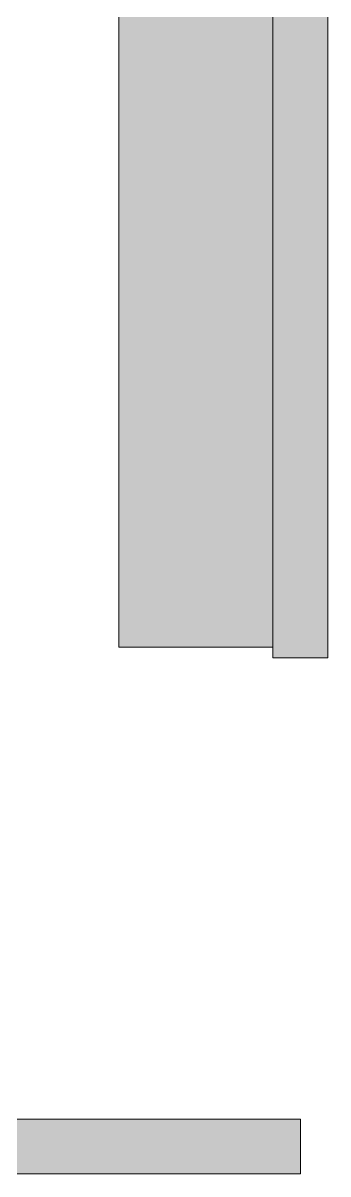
# Model space of a CAD drawing. Header units: inches. Extents: x 20461 to 27285, y -26063 to -19005.
# Drawn here: x 25353.7 to 25381.4, y -22696.3 to -22591.5 of the extents above; entities that cross this region are included whole.
import ezdxf

# ---------------------------------------------------------------- set-up
doc = ezdxf.new("R2010")
doc.units = ezdxf.units.IN
doc.header["$MEASUREMENT"] = 0
doc.layers.add('A-WALL', color=113, linetype='Continuous', lineweight=9)
doc.layers.add('I-FURN', color=30, linetype='Continuous', lineweight=9)

# ---------------------------------------------------------------- blocks, each defined once
blk = doc.blocks.new('Furniture 3-Furniture 1-2413-Furniture 1-2413 - Furniture 3-Furniture 1-2413-300430 - 91397-300639-Site Plan - Phase 1')
at = {"layer": 'I-FURN'}
blk.add_hatch(color=8, dxfattribs=at).paths.add_polyline_path([(25376.39, -22648.33), (25376.39, -22530.72), (25362.39, -22530.72), (25362.39, -22648.33)], flags=0)
at = {"layer": 'I-FURN', "color": 7}
for p, q in [((25362.39, -22530.72), (25362.39, -22648.33)), ((25362.39, -22648.33), (25376.39, -22648.33))]:
    blk.add_line(p, q, dxfattribs=at)
blk = doc.blocks.new('Locker Rooms_MASTER_ifc-1-Site Plan - Phase 1')
at = {"layer": 'A-WALL'}
for points in [[(25381.39, -22649.3), (25381.39, -22529.3), (25376.39, -22529.3), (25376.39, -22649.3), (25378.12, -22649.3)], [(25302.39, -22696.3), (25378.89, -22696.3), (25378.89, -22691.3), (25302.39, -22691.3)]]:
    blk.add_hatch(color=57, dxfattribs=at).paths.add_polyline_path(points, flags=0)
at = {"layer": 'A-WALL', "color": 7}
for p, q in [((25376.39, -22529.3), (25376.39, -22649.3)), ((25381.39, -22649.3), (25381.39, -22529.3)), ((25376.39, -22649.3), (25381.39, -22649.3)), ((25378.89, -22691.3), (25314.39, -22691.3)), ((25378.89, -22696.3), (25378.89, -22691.3)), ((25302.39, -22696.3), (25378.89, -22696.3))]:
    blk.add_line(p, q, dxfattribs=at)
at = {"lineweight": 9}
blk.add_blockref('Furniture 3-Furniture 1-2413-Furniture 1-2413 - Furniture 3-Furniture 1-2413-300430 - 91397-300639-Site Plan - Phase 1', (0, 0), dxfattribs=at)

msp = doc.modelspace()

# ---------------------------------------------------------------- block references
at = {"lineweight": 5}
msp.add_blockref('Locker Rooms_MASTER_ifc-1-Site Plan - Phase 1', (0, 0), dxfattribs=at)

doc.saveas('drawing.dxf')
